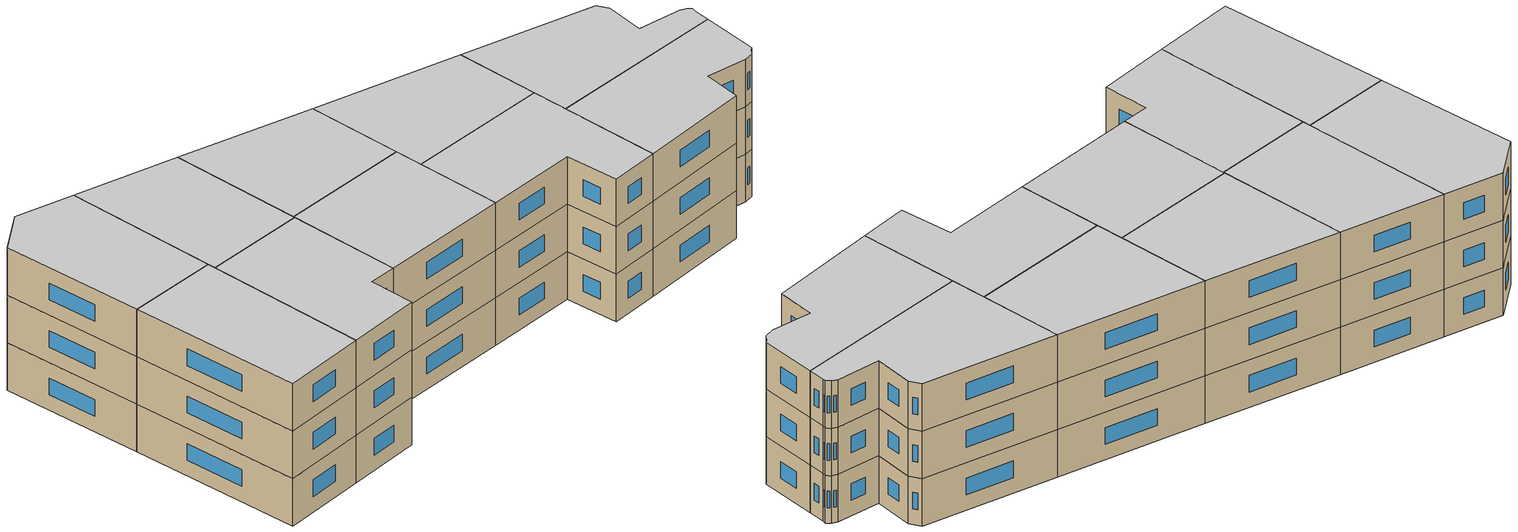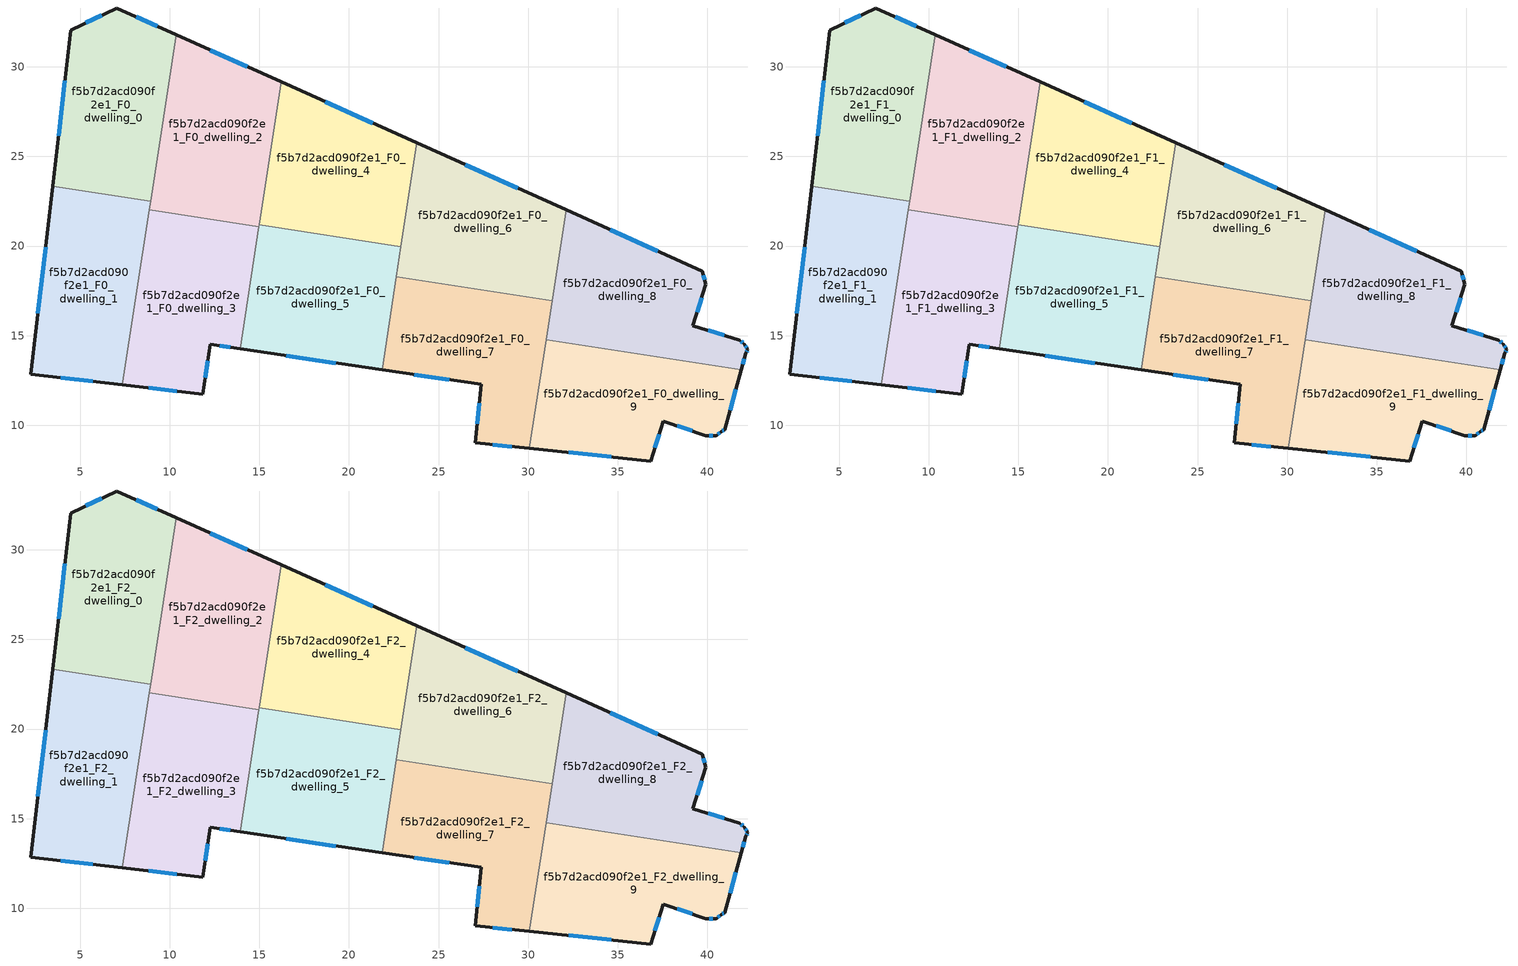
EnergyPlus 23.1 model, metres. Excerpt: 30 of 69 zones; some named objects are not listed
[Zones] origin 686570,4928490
f5b7d2acd090f2e1_F0_dwelling_0
 floor ground (EU_floor_Construction): 10.37,31.79 8.94,22.49 3.47,23.34 4.48,32.04 7.06,33.28 z0
 wall outside (EU_wall_Construction): 10.37,31.79 7.06,33.28 4.48,32.04 3.47,23.34 z0:3
 wall to f5b7d2acd090f2e1_F0_dwelling_1 (EU_wall_Construction): 3.47,23.34 8.94,22.49 z0:3
 wall to f5b7d2acd090f2e1_F0_dwelling_2 (EU_wall_Construction): 8.94,22.49 10.37,31.79 z0:3
 window (EU_Window_Construction): 4.15,29.21 3.8,26.17 / 6.22,32.88 5.32,32.44 / 9.3,32.27 8.14,32.79 z0.98:2.02
f5b7d2acd090f2e1_F0_dwelling_1
 floor ground (EU_floor_Construction): 8.94,22.49 7.36,12.26 2.26,12.85 3.47,23.34 z0
 wall outside (EU_wall_Construction): 3.47,23.34 2.26,12.85 7.36,12.26 z0:3
 wall to f5b7d2acd090f2e1_F0_dwelling_3 (EU_wall_Construction): 7.36,12.26 8.87,22.03 z0:3
 wall to f5b7d2acd090f2e1_F0_dwelling_2 (EU_wall_Construction): 8.87,22.03 8.94,22.49 z0:3
 window (EU_Window_Construction): 3.08,19.93 2.66,16.26 / 3.92,12.66 5.71,12.45 z0.98:2.02
f5b7d2acd090f2e1_F0_dwelling_2
 floor ground (EU_floor_Construction): 16.23,29.16 14.98,21.09 8.87,22.03 10.37,31.79 z0
 wall outside (EU_wall_Construction): 16.23,29.16 10.37,31.79 z0:3
 wall to f5b7d2acd090f2e1_F0_dwelling_4 (EU_wall_Construction): 15,21.18 16.23,29.16 z0:3
 wall to f5b7d2acd090f2e1_F0_dwelling_3 (EU_wall_Construction): 8.87,22.03 14.98,21.09 z0:3
 wall to f5b7d2acd090f2e1_F0_dwelling_5 (EU_wall_Construction): 14.98,21.09 15,21.18 z0:3
 window (EU_Window_Construction): 14.32,30.01 12.28,30.93 z0.98:2.02
f5b7d2acd090f2e1_F0_dwelling_3
 floor ground (EU_floor_Construction): 14.98,21.09 13.93,14.26 12.26,14.51 11.85,11.74 7.36,12.26 8.87,22.03 z0
 wall outside (EU_wall_Construction): 7.36,12.26 11.85,11.74 12.26,14.51 13.93,14.26 z0:3
 wall to f5b7d2acd090f2e1_F0_dwelling_5 (EU_wall_Construction): 13.93,14.26 14.98,21.09 z0:3
 window (EU_Window_Construction): 12.8,14.43 13.39,14.34 / 11.98,12.64 12.13,13.61 / 8.82,12.09 10.39,11.91 z0.98:2.02
f5b7d2acd090f2e1_F0_dwelling_4
 floor ground (EU_floor_Construction): 23.8,25.75 22.91,19.96 15,21.18 16.23,29.16 z0
 wall outside (EU_wall_Construction): 23.8,25.75 16.23,29.16 z0:3
 wall to f5b7d2acd090f2e1_F0_dwelling_5 (EU_wall_Construction): 15,21.18 22.91,19.96 z0:3
 wall to f5b7d2acd090f2e1_F0_dwelling_6 (EU_wall_Construction): 22.91,19.96 23.8,25.75 z0:3
 window (EU_Window_Construction): 21.33,26.86 18.69,28.05 z0.98:2.02
f5b7d2acd090f2e1_F0_dwelling_5
 floor ground (EU_floor_Construction): 22.91,19.96 21.85,13.1 13.93,14.26 15,21.18 z0
 wall outside (EU_wall_Construction): 13.93,14.26 21.85,13.1 z0:3
 wall to f5b7d2acd090f2e1_F0_dwelling_7 (EU_wall_Construction): 21.85,13.1 22.65,18.28 z0:3
 wall to f5b7d2acd090f2e1_F0_dwelling_6 (EU_wall_Construction): 22.65,18.28 22.9,19.96 z0:3
 window (EU_Window_Construction): 16.51,13.88 19.27,13.48 z0.98:2.02
f5b7d2acd090f2e1_F0_dwelling_6
 floor ground (EU_floor_Construction): 32.11,22.01 31.33,16.94 22.65,18.28 23.8,25.75 z0
 wall outside (EU_wall_Construction): 32.11,22.01 23.8,25.75 z0:3
 wall to f5b7d2acd090f2e1_F0_dwelling_7 (EU_wall_Construction): 22.65,18.28 31.33,16.94 z0:3
 wall to f5b7d2acd090f2e1_F0_dwelling_8 (EU_wall_Construction): 31.33,16.94 32.11,22.01 z0:3
 window (EU_Window_Construction): 29.41,23.23 26.5,24.54 z0.98:2.02
f5b7d2acd090f2e1_F0_dwelling_7
 floor ground (EU_floor_Construction): 31.33,16.94 30.06,8.72 27.06,9.03 27.39,12.28 21.85,13.1 22.65,18.28 z0
 wall outside (EU_wall_Construction): 21.85,13.1 27.39,12.28 27.06,9.03 30.06,8.72 z0:3
 wall to f5b7d2acd090f2e1_F0_dwelling_9 (EU_wall_Construction): 30.06,8.72 31,14.77 z0:3
 wall to f5b7d2acd090f2e1_F0_dwelling_8 (EU_wall_Construction): 31,14.77 31.33,16.94 z0:3
 window (EU_Window_Construction): 28.04,8.93 29.09,8.82 / 27.28,11.22 27.17,10.09 / 23.65,12.83 25.59,12.54 z0.98:2.02
f5b7d2acd090f2e1_F0_dwelling_8
 floor ground (EU_floor_Construction): 39.7,18.6 39.91,17.87 39.19,15.56 41.79,14.75 42.06,14.53 42.24,14.24 42.15,14.03 41.89,13.09 31,14.77 32.11,22.01 z0
 wall outside (EU_wall_Construction): 41.89,13.09 42.15,14.03 42.24,14.24 42.06,14.53 41.79,14.75 39.19,15.56 39.91,17.87 39.7,18.6 32.11,22.01 z0:3
 wall to f5b7d2acd090f2e1_F0_dwelling_9 (EU_wall_Construction): 31,14.77 41.89,13.09 z0:3
 window (EU_Window_Construction): 37.23,19.71 34.58,20.9 / 39.84,18.11 39.77,18.36 / 39.42,16.31 39.68,17.12 / 40.94,15.01 40.04,15.3 / 41.97,14.6 41.88,14.68 / 42.18,14.33 42.12,14.43 / 42.18,14.1 42.21,14.17 / 41.98,13.4 42.07,13.72 z0.98:2.02
f5b7d2acd090f2e1_F0_dwelling_9
 floor ground (EU_floor_Construction): 41.89,13.09 40.97,9.76 40.77,9.65 40.48,9.43 39.91,9.43 37.54,10.24 36.85,8.01 30.06,8.72 31,14.77 z0
 wall outside (EU_wall_Construction): 30.06,8.72 36.85,8.01 37.54,10.24 39.91,9.43 40.48,9.43 40.77,9.65 40.97,9.76 41.89,13.09 z0:3
 window (EU_Window_Construction): 40.57,9.5 40.68,9.58 / 40.1,9.43 40.29,9.43 / 38.31,9.98 39.14,9.69 / 37.07,8.73 37.32,9.51 / 32.27,8.49 34.64,8.24 / 41.27,10.84 41.59,12.01 / 40.84,9.68 40.9,9.72 z0.98:2.02
f5b7d2acd090f2e1_F1_dwelling_0
 floor to f5b7d2acd090f2e1_F0_dwelling_0 (EU_floor_Construction): 10.37,31.79 8.94,22.49 3.47,23.34 4.48,32.04 7.06,33.28 z3
 wall outside (EU_wall_Construction): 10.37,31.79 7.06,33.28 4.48,32.04 3.47,23.34 z3:6
 wall to f5b7d2acd090f2e1_F1_dwelling_1 (EU_wall_Construction): 3.47,23.34 8.94,22.49 z3:6
 wall to f5b7d2acd090f2e1_F1_dwelling_2 (EU_wall_Construction): 8.94,22.49 10.37,31.79 z3:6
 window (EU_Window_Construction): 4.15,29.21 3.8,26.17 / 6.22,32.88 5.32,32.44 / 9.3,32.27 8.14,32.79 z3.98:5.02
f5b7d2acd090f2e1_F1_dwelling_1
 floor to f5b7d2acd090f2e1_F0_dwelling_1 (EU_floor_Construction): 8.94,22.49 7.36,12.26 2.26,12.85 3.47,23.34 z3
 wall outside (EU_wall_Construction): 3.47,23.34 2.26,12.85 7.36,12.26 z3:6
 wall to f5b7d2acd090f2e1_F1_dwelling_3 (EU_wall_Construction): 7.36,12.26 8.87,22.03 z3:6
 wall to f5b7d2acd090f2e1_F1_dwelling_2 (EU_wall_Construction): 8.87,22.03 8.94,22.49 z3:6
 window (EU_Window_Construction): 3.08,19.93 2.66,16.26 / 3.92,12.66 5.71,12.45 z3.98:5.02
f5b7d2acd090f2e1_F1_dwelling_2
 floor to f5b7d2acd090f2e1_F0_dwelling_2 (EU_floor_Construction): 16.23,29.16 14.98,21.09 8.87,22.03 10.37,31.79 z3
 wall outside (EU_wall_Construction): 16.23,29.16 10.37,31.79 z3:6
 wall to f5b7d2acd090f2e1_F1_dwelling_4 (EU_wall_Construction): 15,21.18 16.23,29.16 z3:6
 wall to f5b7d2acd090f2e1_F1_dwelling_3 (EU_wall_Construction): 8.87,22.03 14.98,21.09 z3:6
 wall to f5b7d2acd090f2e1_F1_dwelling_5 (EU_wall_Construction): 14.98,21.09 15,21.18 z3:6
 window (EU_Window_Construction): 14.32,30.01 12.28,30.93 z3.98:5.02
f5b7d2acd090f2e1_F1_dwelling_3
 floor to f5b7d2acd090f2e1_F0_dwelling_3 (EU_floor_Construction): 14.98,21.09 13.93,14.26 12.26,14.51 11.85,11.74 7.36,12.26 8.87,22.03 z3
 wall outside (EU_wall_Construction): 7.36,12.26 11.85,11.74 12.26,14.51 13.93,14.26 z3:6
 wall to f5b7d2acd090f2e1_F1_dwelling_5 (EU_wall_Construction): 13.93,14.26 14.98,21.09 z3:6
 window (EU_Window_Construction): 12.8,14.43 13.39,14.34 / 11.98,12.64 12.13,13.61 / 8.82,12.09 10.39,11.91 z3.98:5.02
f5b7d2acd090f2e1_F1_dwelling_4
 floor to f5b7d2acd090f2e1_F0_dwelling_4 (EU_floor_Construction): 23.8,25.75 22.91,19.96 15,21.18 16.23,29.16 z3
 wall outside (EU_wall_Construction): 23.8,25.75 16.23,29.16 z3:6
 wall to f5b7d2acd090f2e1_F1_dwelling_5 (EU_wall_Construction): 15,21.18 22.91,19.96 z3:6
 wall to f5b7d2acd090f2e1_F1_dwelling_6 (EU_wall_Construction): 22.91,19.96 23.8,25.75 z3:6
 window (EU_Window_Construction): 21.33,26.86 18.69,28.05 z3.98:5.02
f5b7d2acd090f2e1_F1_dwelling_5
 floor to f5b7d2acd090f2e1_F0_dwelling_5 (EU_floor_Construction): 22.91,19.96 21.85,13.1 13.93,14.26 15,21.18 z3
 wall outside (EU_wall_Construction): 13.93,14.26 21.85,13.1 z3:6
 wall to f5b7d2acd090f2e1_F1_dwelling_7 (EU_wall_Construction): 21.85,13.1 22.65,18.28 z3:6
 wall to f5b7d2acd090f2e1_F1_dwelling_6 (EU_wall_Construction): 22.65,18.28 22.9,19.96 z3:6
 window (EU_Window_Construction): 16.51,13.88 19.27,13.48 z3.98:5.02
f5b7d2acd090f2e1_F1_dwelling_6
 floor to f5b7d2acd090f2e1_F0_dwelling_6 (EU_floor_Construction): 32.11,22.01 31.33,16.94 22.65,18.28 23.8,25.75 z3
 wall outside (EU_wall_Construction): 32.11,22.01 23.8,25.75 z3:6
 wall to f5b7d2acd090f2e1_F1_dwelling_7 (EU_wall_Construction): 22.65,18.28 31.33,16.94 z3:6
 wall to f5b7d2acd090f2e1_F1_dwelling_8 (EU_wall_Construction): 31.33,16.94 32.11,22.01 z3:6
 window (EU_Window_Construction): 29.41,23.23 26.5,24.54 z3.98:5.02
f5b7d2acd090f2e1_F1_dwelling_7
 floor to f5b7d2acd090f2e1_F0_dwelling_7 (EU_floor_Construction): 31.33,16.94 30.06,8.72 27.06,9.03 27.39,12.28 21.85,13.1 22.65,18.28 z3
 wall outside (EU_wall_Construction): 21.85,13.1 27.39,12.28 27.06,9.03 30.06,8.72 z3:6
 wall to f5b7d2acd090f2e1_F1_dwelling_9 (EU_wall_Construction): 30.06,8.72 31,14.77 z3:6
 wall to f5b7d2acd090f2e1_F1_dwelling_8 (EU_wall_Construction): 31,14.77 31.33,16.94 z3:6
 window (EU_Window_Construction): 28.04,8.93 29.09,8.82 / 27.28,11.22 27.17,10.09 / 23.65,12.83 25.59,12.54 z3.98:5.02
f5b7d2acd090f2e1_F1_dwelling_8
 floor to f5b7d2acd090f2e1_F0_dwelling_8 (EU_floor_Construction): 39.7,18.6 39.91,17.87 39.19,15.56 41.79,14.75 42.06,14.53 42.24,14.24 42.15,14.03 41.89,13.09 31,14.77 32.11,22.01 z3
 wall outside (EU_wall_Construction): 41.89,13.09 42.15,14.03 42.24,14.24 42.06,14.53 41.79,14.75 39.19,15.56 39.91,17.87 39.7,18.6 32.11,22.01 z3:6
 wall to f5b7d2acd090f2e1_F1_dwelling_9 (EU_wall_Construction): 31,14.77 41.89,13.09 z3:6
 window (EU_Window_Construction): 37.23,19.71 34.58,20.9 / 39.84,18.11 39.77,18.36 / 39.42,16.31 39.68,17.12 / 40.94,15.01 40.04,15.3 / 41.97,14.6 41.88,14.68 / 42.18,14.33 42.12,14.43 / 42.18,14.1 42.21,14.17 / 41.98,13.4 42.07,13.72 z3.98:5.02
f5b7d2acd090f2e1_F1_dwelling_9
 floor to f5b7d2acd090f2e1_F0_dwelling_9 (EU_floor_Construction): 41.89,13.09 40.97,9.76 40.77,9.65 40.48,9.43 39.91,9.43 37.54,10.24 36.85,8.01 30.06,8.72 31,14.77 z3
 wall outside (EU_wall_Construction): 30.06,8.72 36.85,8.01 37.54,10.24 39.91,9.43 40.48,9.43 40.77,9.65 40.97,9.76 41.89,13.09 z3:6
 window (EU_Window_Construction): 40.57,9.5 40.68,9.58 / 40.1,9.43 40.29,9.43 / 38.31,9.98 39.14,9.69 / 37.07,8.73 37.32,9.51 / 32.27,8.49 34.64,8.24 / 41.27,10.84 41.59,12.01 / 40.84,9.68 40.9,9.72 z3.98:5.02
f5b7d2acd090f2e1_F2_dwelling_0
 floor to f5b7d2acd090f2e1_F1_dwelling_0 (EU_floor_Construction): 10.37,31.79 8.94,22.49 3.47,23.34 4.48,32.04 7.06,33.28 z6
 wall outside (EU_wall_Construction): 10.37,31.79 7.06,33.28 4.48,32.04 3.47,23.34 z6:9
 wall to f5b7d2acd090f2e1_F2_dwelling_1 (EU_wall_Construction): 3.47,23.34 8.94,22.49 z6:9
 wall to f5b7d2acd090f2e1_F2_dwelling_2 (EU_wall_Construction): 8.94,22.49 10.37,31.79 z6:9
 window (EU_Window_Construction): 4.15,29.21 3.8,26.17 / 6.22,32.88 5.32,32.44 / 9.3,32.27 8.14,32.79 z6.98:8.02
 ceiling to f5b7d2acd090f2e1_F3_dwelling_0 (EU_floor_Construction): 8.94,22.49 10.37,31.79 7.06,33.28 4.48,32.04 3.47,23.34 z9
f5b7d2acd090f2e1_F2_dwelling_1
 floor to f5b7d2acd090f2e1_F1_dwelling_1 (EU_floor_Construction): 8.94,22.49 7.36,12.26 2.26,12.85 3.47,23.34 z6
 wall outside (EU_wall_Construction): 3.47,23.34 2.26,12.85 7.36,12.26 z6:9
 wall to f5b7d2acd090f2e1_F2_dwelling_3 (EU_wall_Construction): 7.36,12.26 8.87,22.03 z6:9
 wall to f5b7d2acd090f2e1_F2_dwelling_2 (EU_wall_Construction): 8.87,22.03 8.94,22.49 z6:9
 window (EU_Window_Construction): 3.08,19.93 2.66,16.26 / 3.92,12.66 5.71,12.45 z6.98:8.02
 ceiling to f5b7d2acd090f2e1_F3_dwelling_1 (EU_floor_Construction): 7.36,12.26 8.94,22.49 3.47,23.34 2.26,12.85 z9
f5b7d2acd090f2e1_F2_dwelling_2
 floor to f5b7d2acd090f2e1_F1_dwelling_2 (EU_floor_Construction): 16.23,29.16 14.98,21.09 8.87,22.03 10.37,31.79 z6
 wall outside (EU_wall_Construction): 16.23,29.16 10.37,31.79 z6:9
 wall to f5b7d2acd090f2e1_F2_dwelling_4 (EU_wall_Construction): 15,21.18 16.23,29.16 z6:9
 wall to f5b7d2acd090f2e1_F2_dwelling_3 (EU_wall_Construction): 8.87,22.03 14.98,21.09 z6:9
 wall to f5b7d2acd090f2e1_F2_dwelling_5 (EU_wall_Construction): 14.98,21.09 15,21.18 z6:9
 window (EU_Window_Construction): 14.32,30.01 12.28,30.93 z6.98:8.02
 ceiling to f5b7d2acd090f2e1_F3_dwelling_2 (EU_floor_Construction): 14.98,21.09 16.23,29.16 10.37,31.79 8.87,22.03 z9
f5b7d2acd090f2e1_F2_dwelling_3
 floor to f5b7d2acd090f2e1_F1_dwelling_3 (EU_floor_Construction): 14.98,21.09 13.93,14.26 12.26,14.51 11.85,11.74 7.36,12.26 8.87,22.03 z6
 wall outside (EU_wall_Construction): 7.36,12.26 11.85,11.74 12.26,14.51 13.93,14.26 z6:9
 wall to f5b7d2acd090f2e1_F2_dwelling_5 (EU_wall_Construction): 13.93,14.26 14.98,21.09 z6:9
 window (EU_Window_Construction): 12.8,14.43 13.39,14.34 / 11.98,12.64 12.13,13.61 / 8.82,12.09 10.39,11.91 z6.98:8.02
 ceiling to f5b7d2acd090f2e1_F3_dwelling_3 (EU_floor_Construction): 13.93,14.26 14.98,21.09 8.87,22.03 7.36,12.26 11.85,11.74 12.26,14.51 z9
f5b7d2acd090f2e1_F2_dwelling_4
 floor to f5b7d2acd090f2e1_F1_dwelling_4 (EU_floor_Construction): 23.8,25.75 22.91,19.96 15,21.18 16.23,29.16 z6
 wall outside (EU_wall_Construction): 23.8,25.75 16.23,29.16 z6:9
 wall to f5b7d2acd090f2e1_F2_dwelling_5 (EU_wall_Construction): 15,21.18 22.91,19.96 z6:9
 wall to f5b7d2acd090f2e1_F2_dwelling_6 (EU_wall_Construction): 22.91,19.96 23.8,25.75 z6:9
 window (EU_Window_Construction): 21.33,26.86 18.69,28.05 z6.98:8.02
 ceiling to f5b7d2acd090f2e1_F3_dwelling_4 (EU_floor_Construction): 22.91,19.96 23.8,25.75 16.23,29.16 15,21.18 z9
f5b7d2acd090f2e1_F2_dwelling_5
 floor to f5b7d2acd090f2e1_F1_dwelling_5 (EU_floor_Construction): 22.91,19.96 21.85,13.1 13.93,14.26 15,21.18 z6
 wall outside (EU_wall_Construction): 13.93,14.26 21.85,13.1 z6:9
 wall to f5b7d2acd090f2e1_F2_dwelling_7 (EU_wall_Construction): 21.85,13.1 22.65,18.28 z6:9
 wall to f5b7d2acd090f2e1_F2_dwelling_6 (EU_wall_Construction): 22.65,18.28 22.9,19.96 z6:9
 window (EU_Window_Construction): 16.51,13.88 19.27,13.48 z6.98:8.02
 ceiling to f5b7d2acd090f2e1_F3_dwelling_5 (EU_floor_Construction): 21.85,13.1 22.91,19.96 15,21.18 13.93,14.26 z9
f5b7d2acd090f2e1_F2_dwelling_6
 floor to f5b7d2acd090f2e1_F1_dwelling_6 (EU_floor_Construction): 32.11,22.01 31.33,16.94 22.65,18.28 23.8,25.75 z6
 wall outside (EU_wall_Construction): 32.11,22.01 23.8,25.75 z6:9
 wall to f5b7d2acd090f2e1_F2_dwelling_7 (EU_wall_Construction): 22.65,18.28 31.33,16.94 z6:9
 wall to f5b7d2acd090f2e1_F2_dwelling_8 (EU_wall_Construction): 31.33,16.94 32.11,22.01 z6:9
 window (EU_Window_Construction): 29.41,23.23 26.5,24.54 z6.98:8.02
 ceiling to f5b7d2acd090f2e1_F3_dwelling_6 (EU_floor_Construction): 31.33,16.94 32.11,22.01 23.8,25.75 22.65,18.28 z9
f5b7d2acd090f2e1_F2_dwelling_7
 floor to f5b7d2acd090f2e1_F1_dwelling_7 (EU_floor_Construction): 31.33,16.94 30.06,8.72 27.06,9.03 27.39,12.28 21.85,13.1 22.65,18.28 z6
 wall outside (EU_wall_Construction): 21.85,13.1 27.39,12.28 27.06,9.03 30.06,8.72 z6:9
 wall to f5b7d2acd090f2e1_F2_dwelling_9 (EU_wall_Construction): 30.06,8.72 31,14.77 z6:9
 wall to f5b7d2acd090f2e1_F2_dwelling_8 (EU_wall_Construction): 31,14.77 31.33,16.94 z6:9
 window (EU_Window_Construction): 28.04,8.93 29.09,8.82 / 27.28,11.22 27.17,10.09 / 23.65,12.83 25.59,12.54 z6.98:8.02
 ceiling to f5b7d2acd090f2e1_F3_dwelling_7 (EU_floor_Construction): 30.06,8.72 31.33,16.94 22.65,18.28 21.85,13.1 27.39,12.28 27.06,9.03 z9
f5b7d2acd090f2e1_F2_dwelling_8
 floor to f5b7d2acd090f2e1_F1_dwelling_8 (EU_floor_Construction): 39.7,18.6 39.91,17.87 39.19,15.56 41.79,14.75 42.06,14.53 42.24,14.24 42.15,14.03 41.89,13.09 31,14.77 32.11,22.01 z6
 wall outside (EU_wall_Construction): 41.89,13.09 42.15,14.03 42.24,14.24 42.06,14.53 41.79,14.75 39.19,15.56 39.91,17.87 39.7,18.6 32.11,22.01 z6:9
 wall to f5b7d2acd090f2e1_F2_dwelling_9 (EU_wall_Construction): 31,14.77 41.89,13.09 z6:9
 window (EU_Window_Construction): 37.23,19.71 34.58,20.9 / 39.84,18.11 39.77,18.36 / 39.42,16.31 39.68,17.12 / 40.94,15.01 40.04,15.3 / 41.97,14.6 41.88,14.68 / 42.18,14.33 42.12,14.43 / 42.18,14.1 42.21,14.17 / 41.98,13.4 42.07,13.72 z6.98:8.02
 ceiling to f5b7d2acd090f2e1_F3_dwelling_8 (EU_floor_Construction): 41.89,13.09 42.15,14.03 42.24,14.24 42.06,14.53 41.79,14.75 39.19,15.56 39.91,17.87 39.7,18.6 32.11,22.01 31,14.77 z9
f5b7d2acd090f2e1_F2_dwelling_9
 floor to f5b7d2acd090f2e1_F1_dwelling_9 (EU_floor_Construction): 41.89,13.09 40.97,9.76 40.77,9.65 40.48,9.43 39.91,9.43 37.54,10.24 36.85,8.01 30.06,8.72 31,14.77 z6
 wall outside (EU_wall_Construction): 30.06,8.72 36.85,8.01 37.54,10.24 39.91,9.43 40.48,9.43 40.77,9.65 40.97,9.76 41.89,13.09 z6:9
 window (EU_Window_Construction): 40.57,9.5 40.68,9.58 / 40.1,9.43 40.29,9.43 / 38.31,9.98 39.14,9.69 / 37.07,8.73 37.32,9.51 / 32.27,8.49 34.64,8.24 / 41.27,10.84 41.59,12.01 / 40.84,9.68 40.9,9.72 z6.98:8.02
 ceiling to f5b7d2acd090f2e1_F3_dwelling_9 (EU_floor_Construction): 40.97,9.76 41.89,13.09 31,14.77 30.06,8.72 36.85,8.01 37.54,10.24 39.91,9.43 40.48,9.43 40.77,9.65 z9
[Building]
EU S2 Campaign: North Axis=0; Terrain=City; Solar Distribution=FullExterior
[Site:Location]
Bologna: Latitude=44.5; Longitude=11.25; Time Zone=1; Elevation=37
[SizingPeriod:WeatherFileDays]
AnnualSizingPeriod: Begin Month=1; Begin Day of Month=1; End Month=12; End Day of Month=31; Day of Week for Start Day=Monday; Use Weather File Daylight Saving Period=No; Use Weather File Rain and Snow Indicators=No
[MATERIAL]
EU_InternalMass_Material: Roughness=MediumRough; Thickness=0.1; Conductivity=1; Density=1800; Specific Heat=900; Thermal Absorptance=0.9; Solar Absorptance=0.7; Visible Absorptance=0.7
[MATERIAL:NOMASS] Roughness=MediumRough; Thermal Absorptance=0.9; Solar Absorptance=0.7; Visible Absorptance=0.7
Name | Thermal Resistance
EU_wall_NoMass | 0.905828
EU_floor_NoMass | 0.67114
[WINDOWMATERIAL:SIMPLEGLAZINGSYSTEM]
EU_Window_SimpleGlazing: UFactor=4.52486; Solar Heat Gain Coefficient=0.85; Visible Transmittance=0.85
[CONSTRUCTION]
EU_wall_Construction: EU_wall_NoMass
EU_floor_Construction: EU_floor_NoMass
EU_Window_Construction: EU_Window_SimpleGlazing
EU_InternalMass_Construction: EU_InternalMass_Material
[ZONE] Type=1; Multiplier=1; Ceiling Height=autocalculate; Floor Area=autocalculate; Part of Total Floor Area=Yes
Name | Volume
f5b7d2acd090f2e1_F0_dwelling_0; f5b7d2acd090f2e1_F1_dwelling_0; f5b7d2acd090f2e1_F2_dwelling_0 | 167.283
f5b7d2acd090f2e1_F0_dwelling_1; f5b7d2acd090f2e1_F1_dwelling_1; f5b7d2acd090f2e1_F2_dwelling_1 | 167.296
f5b7d2acd090f2e1_F0_dwelling_2; f5b7d2acd090f2e1_F1_dwelling_2; f5b7d2acd090f2e1_F2_dwelling_2 | 167.302
f5b7d2acd090f2e1_F0_dwelling_3; f5b7d2acd090f2e1_F1_dwelling_3; f5b7d2acd090f2e1_F2_dwelling_3; f5b7d2acd090f2e1_F0_dwelling_6; f5b7d2acd090f2e1_F1_dwelling_6; f5b7d2acd090f2e1_F2_dwelling_6 | 167.301
f5b7d2acd090f2e1_F0_dwelling_4; f5b7d2acd090f2e1_F1_dwelling_4; f5b7d2acd090f2e1_F2_dwelling_4 | 167.298
f5b7d2acd090f2e1_F0_dwelling_5; f5b7d2acd090f2e1_F1_dwelling_5; f5b7d2acd090f2e1_F2_dwelling_5 | 167.279
f5b7d2acd090f2e1_F0_dwelling_7; f5b7d2acd090f2e1_F1_dwelling_7; f5b7d2acd090f2e1_F2_dwelling_7 | 167.292
f5b7d2acd090f2e1_F0_dwelling_8; f5b7d2acd090f2e1_F1_dwelling_8; f5b7d2acd090f2e1_F2_dwelling_8; f5b7d2acd090f2e1_F0_dwelling_9; f5b7d2acd090f2e1_F1_dwelling_9; f5b7d2acd090f2e1_F2_dwelling_9 | 167.299
[INTERNALMASS] Construction=EU_InternalMass_Construction
Name | Zone or ZoneList | Surface Area
f5b7d2acd090f2e1_F0_dwelling_0_EU_InternalMass | f5b7d2acd090f2e1_F0_dwelling_0 | 55.7605
f5b7d2acd090f2e1_F0_dwelling_1_EU_InternalMass | f5b7d2acd090f2e1_F0_dwelling_1 | 55.7647
f5b7d2acd090f2e1_F0_dwelling_2_EU_InternalMass | f5b7d2acd090f2e1_F0_dwelling_2 | 55.7664
f5b7d2acd090f2e1_F0_dwelling_3_EU_InternalMass | f5b7d2acd090f2e1_F0_dwelling_3 | 55.7664
f5b7d2acd090f2e1_F0_dwelling_4_EU_InternalMass | f5b7d2acd090f2e1_F0_dwelling_4 | 55.7641
f5b7d2acd090f2e1_F0_dwelling_5_EU_InternalMass | f5b7d2acd090f2e1_F0_dwelling_5 | 55.7601
f5b7d2acd090f2e1_F0_dwelling_6_EU_InternalMass | f5b7d2acd090f2e1_F0_dwelling_6 | 55.7664
f5b7d2acd090f2e1_F0_dwelling_7_EU_InternalMass | f5b7d2acd090f2e1_F0_dwelling_7 | 55.7642
f5b7d2acd090f2e1_F0_dwelling_8_EU_InternalMass | f5b7d2acd090f2e1_F0_dwelling_8 | 55.7654
f5b7d2acd090f2e1_F0_dwelling_9_EU_InternalMass | f5b7d2acd090f2e1_F0_dwelling_9 | 55.7651
f5b7d2acd090f2e1_F1_dwelling_0_EU_InternalMass | f5b7d2acd090f2e1_F1_dwelling_0 | 55.7605
f5b7d2acd090f2e1_F1_dwelling_1_EU_InternalMass | f5b7d2acd090f2e1_F1_dwelling_1 | 55.7647
f5b7d2acd090f2e1_F1_dwelling_2_EU_InternalMass | f5b7d2acd090f2e1_F1_dwelling_2 | 55.7664
f5b7d2acd090f2e1_F1_dwelling_3_EU_InternalMass | f5b7d2acd090f2e1_F1_dwelling_3 | 55.7664
f5b7d2acd090f2e1_F1_dwelling_4_EU_InternalMass | f5b7d2acd090f2e1_F1_dwelling_4 | 55.7641
f5b7d2acd090f2e1_F1_dwelling_5_EU_InternalMass | f5b7d2acd090f2e1_F1_dwelling_5 | 55.7601
f5b7d2acd090f2e1_F1_dwelling_6_EU_InternalMass | f5b7d2acd090f2e1_F1_dwelling_6 | 55.7664
f5b7d2acd090f2e1_F1_dwelling_7_EU_InternalMass | f5b7d2acd090f2e1_F1_dwelling_7 | 55.7642
f5b7d2acd090f2e1_F1_dwelling_8_EU_InternalMass | f5b7d2acd090f2e1_F1_dwelling_8 | 55.7654
f5b7d2acd090f2e1_F1_dwelling_9_EU_InternalMass | f5b7d2acd090f2e1_F1_dwelling_9 | 55.7651
f5b7d2acd090f2e1_F2_dwelling_0_EU_InternalMass | f5b7d2acd090f2e1_F2_dwelling_0 | 55.7605
f5b7d2acd090f2e1_F2_dwelling_1_EU_InternalMass | f5b7d2acd090f2e1_F2_dwelling_1 | 55.7647
f5b7d2acd090f2e1_F2_dwelling_2_EU_InternalMass | f5b7d2acd090f2e1_F2_dwelling_2 | 55.7664
f5b7d2acd090f2e1_F2_dwelling_3_EU_InternalMass | f5b7d2acd090f2e1_F2_dwelling_3 | 55.7664
f5b7d2acd090f2e1_F2_dwelling_4_EU_InternalMass | f5b7d2acd090f2e1_F2_dwelling_4 | 55.7641
f5b7d2acd090f2e1_F2_dwelling_5_EU_InternalMass | f5b7d2acd090f2e1_F2_dwelling_5 | 55.7601
f5b7d2acd090f2e1_F2_dwelling_6_EU_InternalMass | f5b7d2acd090f2e1_F2_dwelling_6 | 55.7664
f5b7d2acd090f2e1_F2_dwelling_7_EU_InternalMass | f5b7d2acd090f2e1_F2_dwelling_7 | 55.7642
f5b7d2acd090f2e1_F2_dwelling_8_EU_InternalMass | f5b7d2acd090f2e1_F2_dwelling_8 | 55.7654
f5b7d2acd090f2e1_F2_dwelling_9_EU_InternalMass | f5b7d2acd090f2e1_F2_dwelling_9 | 55.7651
[OTHEREQUIPMENT] Fuel Type=Electricity; Design Level Calculation Method=Watts/Area; Power per Zone Floor Area=1; Fraction Latent=0; Fraction Radiant=0; Fraction Lost=0; Carbon Dioxide Generation Rate=0; EndUse Subcategory=EU_Step8_InternalGains
Name | Zone or ZoneList or Space or SpaceList | Schedule
EU_Step8_InternalGain_f5b7d2acd090f2e1_F0_dwelling_0_f000 | f5b7d2acd090f2e1_F0_dwelling_0 | EU_Step8_GainSchedule_f5b7d2acd090f2e1_F0_dwelling_0_f000
EU_Step8_InternalGain_f5b7d2acd090f2e1_F0_dwelling_1_f000 | f5b7d2acd090f2e1_F0_dwelling_1 | EU_Step8_GainSchedule_f5b7d2acd090f2e1_F0_dwelling_1_f000
EU_Step8_InternalGain_f5b7d2acd090f2e1_F0_dwelling_2_f000 | f5b7d2acd090f2e1_F0_dwelling_2 | EU_Step8_GainSchedule_f5b7d2acd090f2e1_F0_dwelling_2_f000
EU_Step8_InternalGain_f5b7d2acd090f2e1_F0_dwelling_3_f000 | f5b7d2acd090f2e1_F0_dwelling_3 | EU_Step8_GainSchedule_f5b7d2acd090f2e1_F0_dwelling_3_f000
EU_Step8_InternalGain_f5b7d2acd090f2e1_F0_dwelling_4_f000 | f5b7d2acd090f2e1_F0_dwelling_4 | EU_Step8_GainSchedule_f5b7d2acd090f2e1_F0_dwelling_4_f000
EU_Step8_InternalGain_f5b7d2acd090f2e1_F0_dwelling_5_f000 | f5b7d2acd090f2e1_F0_dwelling_5 | EU_Step8_GainSchedule_f5b7d2acd090f2e1_F0_dwelling_5_f000
EU_Step8_InternalGain_f5b7d2acd090f2e1_F0_dwelling_6_f000 | f5b7d2acd090f2e1_F0_dwelling_6 | EU_Step8_GainSchedule_f5b7d2acd090f2e1_F0_dwelling_6_f000
EU_Step8_InternalGain_f5b7d2acd090f2e1_F0_dwelling_7_f000 | f5b7d2acd090f2e1_F0_dwelling_7 | EU_Step8_GainSchedule_f5b7d2acd090f2e1_F0_dwelling_7_f000
EU_Step8_InternalGain_f5b7d2acd090f2e1_F0_dwelling_8_f000 | f5b7d2acd090f2e1_F0_dwelling_8 | EU_Step8_GainSchedule_f5b7d2acd090f2e1_F0_dwelling_8_f000
EU_Step8_InternalGain_f5b7d2acd090f2e1_F0_dwelling_9_f000 | f5b7d2acd090f2e1_F0_dwelling_9 | EU_Step8_GainSchedule_f5b7d2acd090f2e1_F0_dwelling_9_f000
EU_Step8_InternalGain_f5b7d2acd090f2e1_F1_dwelling_0_f000 | f5b7d2acd090f2e1_F1_dwelling_0 | EU_Step8_GainSchedule_f5b7d2acd090f2e1_F1_dwelling_0_f000
EU_Step8_InternalGain_f5b7d2acd090f2e1_F1_dwelling_1_f000 | f5b7d2acd090f2e1_F1_dwelling_1 | EU_Step8_GainSchedule_f5b7d2acd090f2e1_F1_dwelling_1_f000
EU_Step8_InternalGain_f5b7d2acd090f2e1_F1_dwelling_2_f000 | f5b7d2acd090f2e1_F1_dwelling_2 | EU_Step8_GainSchedule_f5b7d2acd090f2e1_F1_dwelling_2_f000
EU_Step8_InternalGain_f5b7d2acd090f2e1_F1_dwelling_3_f000 | f5b7d2acd090f2e1_F1_dwelling_3 | EU_Step8_GainSchedule_f5b7d2acd090f2e1_F1_dwelling_3_f000
EU_Step8_InternalGain_f5b7d2acd090f2e1_F1_dwelling_4_f000 | f5b7d2acd090f2e1_F1_dwelling_4 | EU_Step8_GainSchedule_f5b7d2acd090f2e1_F1_dwelling_4_f000
EU_Step8_InternalGain_f5b7d2acd090f2e1_F1_dwelling_5_f000 | f5b7d2acd090f2e1_F1_dwelling_5 | EU_Step8_GainSchedule_f5b7d2acd090f2e1_F1_dwelling_5_f000
EU_Step8_InternalGain_f5b7d2acd090f2e1_F1_dwelling_6_f000 | f5b7d2acd090f2e1_F1_dwelling_6 | EU_Step8_GainSchedule_f5b7d2acd090f2e1_F1_dwelling_6_f000
EU_Step8_InternalGain_f5b7d2acd090f2e1_F1_dwelling_7_f000 | f5b7d2acd090f2e1_F1_dwelling_7 | EU_Step8_GainSchedule_f5b7d2acd090f2e1_F1_dwelling_7_f000
EU_Step8_InternalGain_f5b7d2acd090f2e1_F1_dwelling_8_f000 | f5b7d2acd090f2e1_F1_dwelling_8 | EU_Step8_GainSchedule_f5b7d2acd090f2e1_F1_dwelling_8_f000
EU_Step8_InternalGain_f5b7d2acd090f2e1_F1_dwelling_9_f000 | f5b7d2acd090f2e1_F1_dwelling_9 | EU_Step8_GainSchedule_f5b7d2acd090f2e1_F1_dwelling_9_f000
EU_Step8_InternalGain_f5b7d2acd090f2e1_F2_dwelling_0_f000 | f5b7d2acd090f2e1_F2_dwelling_0 | EU_Step8_GainSchedule_f5b7d2acd090f2e1_F2_dwelling_0_f000
EU_Step8_InternalGain_f5b7d2acd090f2e1_F2_dwelling_1_f000 | f5b7d2acd090f2e1_F2_dwelling_1 | EU_Step8_GainSchedule_f5b7d2acd090f2e1_F2_dwelling_1_f000
EU_Step8_InternalGain_f5b7d2acd090f2e1_F2_dwelling_2_f000 | f5b7d2acd090f2e1_F2_dwelling_2 | EU_Step8_GainSchedule_f5b7d2acd090f2e1_F2_dwelling_2_f000
EU_Step8_InternalGain_f5b7d2acd090f2e1_F2_dwelling_3_f000 | f5b7d2acd090f2e1_F2_dwelling_3 | EU_Step8_GainSchedule_f5b7d2acd090f2e1_F2_dwelling_3_f000
EU_Step8_InternalGain_f5b7d2acd090f2e1_F2_dwelling_4_f000 | f5b7d2acd090f2e1_F2_dwelling_4 | EU_Step8_GainSchedule_f5b7d2acd090f2e1_F2_dwelling_4_f000
EU_Step8_InternalGain_f5b7d2acd090f2e1_F2_dwelling_5_f000 | f5b7d2acd090f2e1_F2_dwelling_5 | EU_Step8_GainSchedule_f5b7d2acd090f2e1_F2_dwelling_5_f000
EU_Step8_InternalGain_f5b7d2acd090f2e1_F2_dwelling_6_f000 | f5b7d2acd090f2e1_F2_dwelling_6 | EU_Step8_GainSchedule_f5b7d2acd090f2e1_F2_dwelling_6_f000
EU_Step8_InternalGain_f5b7d2acd090f2e1_F2_dwelling_7_f000 | f5b7d2acd090f2e1_F2_dwelling_7 | EU_Step8_GainSchedule_f5b7d2acd090f2e1_F2_dwelling_7_f000
EU_Step8_InternalGain_f5b7d2acd090f2e1_F2_dwelling_8_f000 | f5b7d2acd090f2e1_F2_dwelling_8 | EU_Step8_GainSchedule_f5b7d2acd090f2e1_F2_dwelling_8_f000
EU_Step8_InternalGain_f5b7d2acd090f2e1_F2_dwelling_9_f000 | f5b7d2acd090f2e1_F2_dwelling_9 | EU_Step8_GainSchedule_f5b7d2acd090f2e1_F2_dwelling_9_f000
[ZONEVENTILATION:DESIGNFLOWRATE] Schedule=EU_AlwaysOn; Design Flow Rate Calculation Method=AirChanges/Hour; Air Changes per Hour=0.73129; Ventilation Type=Natural; Fan Pressure Rise=0; Fan Total Efficiency=1; Constant Term Coefficient=1; Temperature Term Coefficient=0; Velocity Term Coefficient=0; Velocity Squared Term Coefficient=0; Minimum Indoor Temperature=-100; Maximum Indoor Temperature=100; Delta Temperature=-100; Minimum Outdoor Temperature=-100; Maximum Outdoor Temperature=100; Maximum Wind Speed=40
Name | Zone or ZoneList or Space or SpaceList
EU_ConstantAir_f5b7d2acd090f2e1_F0_dwelling_0 | f5b7d2acd090f2e1_F0_dwelling_0
EU_ConstantAir_f5b7d2acd090f2e1_F0_dwelling_1 | f5b7d2acd090f2e1_F0_dwelling_1
EU_ConstantAir_f5b7d2acd090f2e1_F0_dwelling_2 | f5b7d2acd090f2e1_F0_dwelling_2
EU_ConstantAir_f5b7d2acd090f2e1_F0_dwelling_3 | f5b7d2acd090f2e1_F0_dwelling_3
EU_ConstantAir_f5b7d2acd090f2e1_F0_dwelling_4 | f5b7d2acd090f2e1_F0_dwelling_4
EU_ConstantAir_f5b7d2acd090f2e1_F0_dwelling_5 | f5b7d2acd090f2e1_F0_dwelling_5
EU_ConstantAir_f5b7d2acd090f2e1_F0_dwelling_6 | f5b7d2acd090f2e1_F0_dwelling_6
EU_ConstantAir_f5b7d2acd090f2e1_F0_dwelling_7 | f5b7d2acd090f2e1_F0_dwelling_7
EU_ConstantAir_f5b7d2acd090f2e1_F0_dwelling_8 | f5b7d2acd090f2e1_F0_dwelling_8
EU_ConstantAir_f5b7d2acd090f2e1_F0_dwelling_9 | f5b7d2acd090f2e1_F0_dwelling_9
EU_ConstantAir_f5b7d2acd090f2e1_F1_dwelling_0 | f5b7d2acd090f2e1_F1_dwelling_0
EU_ConstantAir_f5b7d2acd090f2e1_F1_dwelling_1 | f5b7d2acd090f2e1_F1_dwelling_1
EU_ConstantAir_f5b7d2acd090f2e1_F1_dwelling_2 | f5b7d2acd090f2e1_F1_dwelling_2
EU_ConstantAir_f5b7d2acd090f2e1_F1_dwelling_3 | f5b7d2acd090f2e1_F1_dwelling_3
EU_ConstantAir_f5b7d2acd090f2e1_F1_dwelling_4 | f5b7d2acd090f2e1_F1_dwelling_4
EU_ConstantAir_f5b7d2acd090f2e1_F1_dwelling_5 | f5b7d2acd090f2e1_F1_dwelling_5
EU_ConstantAir_f5b7d2acd090f2e1_F1_dwelling_6 | f5b7d2acd090f2e1_F1_dwelling_6
EU_ConstantAir_f5b7d2acd090f2e1_F1_dwelling_7 | f5b7d2acd090f2e1_F1_dwelling_7
EU_ConstantAir_f5b7d2acd090f2e1_F1_dwelling_8 | f5b7d2acd090f2e1_F1_dwelling_8
EU_ConstantAir_f5b7d2acd090f2e1_F1_dwelling_9 | f5b7d2acd090f2e1_F1_dwelling_9
EU_ConstantAir_f5b7d2acd090f2e1_F2_dwelling_0 | f5b7d2acd090f2e1_F2_dwelling_0
EU_ConstantAir_f5b7d2acd090f2e1_F2_dwelling_1 | f5b7d2acd090f2e1_F2_dwelling_1
EU_ConstantAir_f5b7d2acd090f2e1_F2_dwelling_2 | f5b7d2acd090f2e1_F2_dwelling_2
EU_ConstantAir_f5b7d2acd090f2e1_F2_dwelling_3 | f5b7d2acd090f2e1_F2_dwelling_3
EU_ConstantAir_f5b7d2acd090f2e1_F2_dwelling_4 | f5b7d2acd090f2e1_F2_dwelling_4
EU_ConstantAir_f5b7d2acd090f2e1_F2_dwelling_5 | f5b7d2acd090f2e1_F2_dwelling_5
EU_ConstantAir_f5b7d2acd090f2e1_F2_dwelling_6 | f5b7d2acd090f2e1_F2_dwelling_6
EU_ConstantAir_f5b7d2acd090f2e1_F2_dwelling_7 | f5b7d2acd090f2e1_F2_dwelling_7
EU_ConstantAir_f5b7d2acd090f2e1_F2_dwelling_8 | f5b7d2acd090f2e1_F2_dwelling_8
EU_ConstantAir_f5b7d2acd090f2e1_F2_dwelling_9 | f5b7d2acd090f2e1_F2_dwelling_9
[HVACTEMPLATE:THERMOSTAT] Constant Heating Setpoint=20; Constant Cooling Setpoint=50
EU_HeatOnly_f5b7d2acd090f2e1_F0_dwelling_0; EU_HeatOnly_f5b7d2acd090f2e1_F0_dwelling_1; EU_HeatOnly_f5b7d2acd090f2e1_F0_dwelling_2; EU_HeatOnly_f5b7d2acd090f2e1_F0_dwelling_3; EU_HeatOnly_f5b7d2acd090f2e1_F0_dwelling_4; EU_HeatOnly_f5b7d2acd090f2e1_F0_dwelling_5; EU_HeatOnly_f5b7d2acd090f2e1_F0_dwelling_6; EU_HeatOnly_f5b7d2acd090f2e1_F0_dwelling_7; EU_HeatOnly_f5b7d2acd090f2e1_F0_dwelling_8
[HVACTEMPLATE:ZONE:IDEALLOADSAIRSYSTEM] System Availability Schedule=EU_AlwaysOn; Maximum Heating Supply Air Temperature=50; Minimum Cooling Supply Air Temperature=13; Maximum Heating Supply Air Humidity Ratio=0.0156; Minimum Cooling Supply Air Humidity Ratio=0.0077; Heating Limit=NoLimit; Cooling Limit=NoLimit; Heating Availability Schedule=EU_AlwaysOn; Cooling Availability Schedule=EU_CoolingOff; Dehumidification Control Type=ConstantSensibleHeatRatio; Cooling Sensible Heat Ratio=0.7; Dehumidification Setpoint=60; Humidification Control Type=None; Humidification Setpoint=30; Outdoor Air Method=None; Outdoor Air Flow Rate per Person=0.00944; Outdoor Air Flow Rate per Zone Floor Area=0; Outdoor Air Flow Rate per Zone=0; Demand Controlled Ventilation Type=None; Outdoor Air Economizer Type=NoEconomizer; Heat Recovery Type=None; Sensible Heat Recovery Effectiveness=0.7; Latent Heat Recovery Effectiveness=0.65
Name | Template Thermostat
f5b7d2acd090f2e1_F0_dwelling_0 | EU_HeatOnly_f5b7d2acd090f2e1_F0_dwelling_0
f5b7d2acd090f2e1_F0_dwelling_1 | EU_HeatOnly_f5b7d2acd090f2e1_F0_dwelling_1
f5b7d2acd090f2e1_F0_dwelling_2 | EU_HeatOnly_f5b7d2acd090f2e1_F0_dwelling_2
f5b7d2acd090f2e1_F0_dwelling_3 | EU_HeatOnly_f5b7d2acd090f2e1_F0_dwelling_3
f5b7d2acd090f2e1_F0_dwelling_4 | EU_HeatOnly_f5b7d2acd090f2e1_F0_dwelling_4
f5b7d2acd090f2e1_F0_dwelling_5 | EU_HeatOnly_f5b7d2acd090f2e1_F0_dwelling_5
f5b7d2acd090f2e1_F0_dwelling_6 | EU_HeatOnly_f5b7d2acd090f2e1_F0_dwelling_6
f5b7d2acd090f2e1_F0_dwelling_7 | EU_HeatOnly_f5b7d2acd090f2e1_F0_dwelling_7
f5b7d2acd090f2e1_F0_dwelling_8 | EU_HeatOnly_f5b7d2acd090f2e1_F0_dwelling_8
f5b7d2acd090f2e1_F0_dwelling_9 | EU_HeatOnly_f5b7d2acd090f2e1_F0_dwelling_9
f5b7d2acd090f2e1_F1_dwelling_0 | EU_HeatOnly_f5b7d2acd090f2e1_F1_dwelling_0
f5b7d2acd090f2e1_F1_dwelling_1 | EU_HeatOnly_f5b7d2acd090f2e1_F1_dwelling_1
f5b7d2acd090f2e1_F1_dwelling_2 | EU_HeatOnly_f5b7d2acd090f2e1_F1_dwelling_2
f5b7d2acd090f2e1_F1_dwelling_3 | EU_HeatOnly_f5b7d2acd090f2e1_F1_dwelling_3
f5b7d2acd090f2e1_F1_dwelling_4 | EU_HeatOnly_f5b7d2acd090f2e1_F1_dwelling_4
f5b7d2acd090f2e1_F1_dwelling_5 | EU_HeatOnly_f5b7d2acd090f2e1_F1_dwelling_5
f5b7d2acd090f2e1_F1_dwelling_6 | EU_HeatOnly_f5b7d2acd090f2e1_F1_dwelling_6
f5b7d2acd090f2e1_F1_dwelling_7 | EU_HeatOnly_f5b7d2acd090f2e1_F1_dwelling_7
f5b7d2acd090f2e1_F1_dwelling_8 | EU_HeatOnly_f5b7d2acd090f2e1_F1_dwelling_8
f5b7d2acd090f2e1_F1_dwelling_9 | EU_HeatOnly_f5b7d2acd090f2e1_F1_dwelling_9
f5b7d2acd090f2e1_F2_dwelling_0 | EU_HeatOnly_f5b7d2acd090f2e1_F2_dwelling_0
f5b7d2acd090f2e1_F2_dwelling_1 | EU_HeatOnly_f5b7d2acd090f2e1_F2_dwelling_1
f5b7d2acd090f2e1_F2_dwelling_2 | EU_HeatOnly_f5b7d2acd090f2e1_F2_dwelling_2
f5b7d2acd090f2e1_F2_dwelling_3 | EU_HeatOnly_f5b7d2acd090f2e1_F2_dwelling_3
f5b7d2acd090f2e1_F2_dwelling_4 | EU_HeatOnly_f5b7d2acd090f2e1_F2_dwelling_4
f5b7d2acd090f2e1_F2_dwelling_5 | EU_HeatOnly_f5b7d2acd090f2e1_F2_dwelling_5
f5b7d2acd090f2e1_F2_dwelling_6 | EU_HeatOnly_f5b7d2acd090f2e1_F2_dwelling_6
f5b7d2acd090f2e1_F2_dwelling_7 | EU_HeatOnly_f5b7d2acd090f2e1_F2_dwelling_7
f5b7d2acd090f2e1_F2_dwelling_8 | EU_HeatOnly_f5b7d2acd090f2e1_F2_dwelling_8
f5b7d2acd090f2e1_F2_dwelling_9 | EU_HeatOnly_f5b7d2acd090f2e1_F2_dwelling_9
[SIZING:ZONE] Zone Cooling Design Supply Air Temperature Input Method=SupplyAirTemperature; Zone Cooling Design Supply Air Temperature=13; Zone Heating Design Supply Air Temperature Input Method=SupplyAirTemperature; Zone Heating Design Supply Air Temperature=50; Zone Cooling Design Supply Air Humidity Ratio=0.008; Zone Heating Design Supply Air Humidity Ratio=0.008; Cooling Design Air Flow Method=DesignDay; Cooling Design Air Flow Rate=0; Cooling Minimum Air Flow per Zone Floor Area=0.000762; Cooling Minimum Air Flow=0; Cooling Minimum Air Flow Fraction=0.2; Heating Design Air Flow Method=DesignDay; Heating Design Air Flow Rate=0; Heating Maximum Air Flow per Zone Floor Area=0.002032; Heating Maximum Air Flow=0.141576; Heating Maximum Air Flow Fraction=0.3; Account for Dedicated Outdoor Air System=No; Dedicated Outdoor Air System Control Strategy=NeutralSupplyAir; Dedicated Outdoor Air Low Setpoint Temperature for Design=autosize; Dedicated Outdoor Air High Setpoint Temperature for Design=autosize; Zone Load Sizing Method=Sensible Load Only No Latent Load; Zone Latent Cooling Design Supply Air Humidity Ratio Input Method=HumidityRatioDifference; Zone Cooling Design Supply Air Humidity Ratio Difference=0.005; Zone Latent Heating Design Supply Air Humidity Ratio Input Method=HumidityRatioDifference; Zone Humidification Design Supply Air Humidity Ratio Difference=0.005
f5b7d2acd090f2e1_F0_dwelling_0; f5b7d2acd090f2e1_F0_dwelling_1; f5b7d2acd090f2e1_F0_dwelling_2; f5b7d2acd090f2e1_F0_dwelling_3; f5b7d2acd090f2e1_F0_dwelling_4; f5b7d2acd090f2e1_F0_dwelling_5; f5b7d2acd090f2e1_F0_dwelling_6; f5b7d2acd090f2e1_F0_dwelling_7; f5b7d2acd090f2e1_F0_dwelling_8; f5b7d2acd090f2e1_F0_dwelling_9; f5b7d2acd090f2e1_F1_dwelling_0; f5b7d2acd090f2e1_F1_dwelling_1; f5b7d2acd090f2e1_F1_dwelling_2; f5b7d2acd090f2e1_F1_dwelling_3; f5b7d2acd090f2e1_F1_dwelling_4; f5b7d2acd090f2e1_F1_dwelling_5; f5b7d2acd090f2e1_F1_dwelling_6; f5b7d2acd090f2e1_F1_dwelling_7; f5b7d2acd090f2e1_F1_dwelling_8; f5b7d2acd090f2e1_F1_dwelling_9; f5b7d2acd090f2e1_F2_dwelling_0; f5b7d2acd090f2e1_F2_dwelling_1; f5b7d2acd090f2e1_F2_dwelling_2; f5b7d2acd090f2e1_F2_dwelling_3; f5b7d2acd090f2e1_F2_dwelling_4; f5b7d2acd090f2e1_F2_dwelling_5; f5b7d2acd090f2e1_F2_dwelling_6; f5b7d2acd090f2e1_F2_dwelling_7; f5b7d2acd090f2e1_F2_dwelling_8; f5b7d2acd090f2e1_F2_dwelling_9
[SCHEDULE:CONSTANT]
Name | Hourly Value
EU_AlwaysOn | 1
EU_CoolingOff | 0
[SCHEDULE:FILE] Column Number=1; Rows to Skip at Top=0; Number of Hours of Data=8760; Column Separator=Comma; Interpolate to Timestep=No; Minutes per Item=60; Adjust Schedule for Daylight Savings=Yes
Name | File
EU_Step8_GainSchedule_f5b7d2acd090f2e1_F0_dwelling_0_f000 | ../../schedules/f5b7d2acd090f2e1/f5b7d2acd090f2e1_F0_dwelling_0_f000_gain.csv
EU_Step8_GainSchedule_f5b7d2acd090f2e1_F0_dwelling_1_f000 | ../../schedules/f5b7d2acd090f2e1/f5b7d2acd090f2e1_F0_dwelling_1_f000_gain.csv
EU_Step8_GainSchedule_f5b7d2acd090f2e1_F0_dwelling_2_f000 | ../../schedules/f5b7d2acd090f2e1/f5b7d2acd090f2e1_F0_dwelling_2_f000_gain.csv
EU_Step8_GainSchedule_f5b7d2acd090f2e1_F0_dwelling_3_f000 | ../../schedules/f5b7d2acd090f2e1/f5b7d2acd090f2e1_F0_dwelling_3_f000_gain.csv
EU_Step8_GainSchedule_f5b7d2acd090f2e1_F0_dwelling_4_f000 | ../../schedules/f5b7d2acd090f2e1/f5b7d2acd090f2e1_F0_dwelling_4_f000_gain.csv
EU_Step8_GainSchedule_f5b7d2acd090f2e1_F0_dwelling_5_f000 | ../../schedules/f5b7d2acd090f2e1/f5b7d2acd090f2e1_F0_dwelling_5_f000_gain.csv
EU_Step8_GainSchedule_f5b7d2acd090f2e1_F0_dwelling_6_f000 | ../../schedules/f5b7d2acd090f2e1/f5b7d2acd090f2e1_F0_dwelling_6_f000_gain.csv
EU_Step8_GainSchedule_f5b7d2acd090f2e1_F0_dwelling_7_f000 | ../../schedules/f5b7d2acd090f2e1/f5b7d2acd090f2e1_F0_dwelling_7_f000_gain.csv
EU_Step8_GainSchedule_f5b7d2acd090f2e1_F0_dwelling_8_f000 | ../../schedules/f5b7d2acd090f2e1/f5b7d2acd090f2e1_F0_dwelling_8_f000_gain.csv
EU_Step8_GainSchedule_f5b7d2acd090f2e1_F0_dwelling_9_f000 | ../../schedules/f5b7d2acd090f2e1/f5b7d2acd090f2e1_F0_dwelling_9_f000_gain.csv
EU_Step8_GainSchedule_f5b7d2acd090f2e1_F1_dwelling_0_f000 | ../../schedules/f5b7d2acd090f2e1/f5b7d2acd090f2e1_F1_dwelling_0_f000_gain.csv
EU_Step8_GainSchedule_f5b7d2acd090f2e1_F1_dwelling_1_f000 | ../../schedules/f5b7d2acd090f2e1/f5b7d2acd090f2e1_F1_dwelling_1_f000_gain.csv
EU_Step8_GainSchedule_f5b7d2acd090f2e1_F1_dwelling_2_f000 | ../../schedules/f5b7d2acd090f2e1/f5b7d2acd090f2e1_F1_dwelling_2_f000_gain.csv
EU_Step8_GainSchedule_f5b7d2acd090f2e1_F1_dwelling_3_f000 | ../../schedules/f5b7d2acd090f2e1/f5b7d2acd090f2e1_F1_dwelling_3_f000_gain.csv
EU_Step8_GainSchedule_f5b7d2acd090f2e1_F1_dwelling_4_f000 | ../../schedules/f5b7d2acd090f2e1/f5b7d2acd090f2e1_F1_dwelling_4_f000_gain.csv
EU_Step8_GainSchedule_f5b7d2acd090f2e1_F1_dwelling_5_f000 | ../../schedules/f5b7d2acd090f2e1/f5b7d2acd090f2e1_F1_dwelling_5_f000_gain.csv
EU_Step8_GainSchedule_f5b7d2acd090f2e1_F1_dwelling_6_f000 | ../../schedules/f5b7d2acd090f2e1/f5b7d2acd090f2e1_F1_dwelling_6_f000_gain.csv
EU_Step8_GainSchedule_f5b7d2acd090f2e1_F1_dwelling_7_f000 | ../../schedules/f5b7d2acd090f2e1/f5b7d2acd090f2e1_F1_dwelling_7_f000_gain.csv
EU_Step8_GainSchedule_f5b7d2acd090f2e1_F1_dwelling_8_f000 | ../../schedules/f5b7d2acd090f2e1/f5b7d2acd090f2e1_F1_dwelling_8_f000_gain.csv
EU_Step8_GainSchedule_f5b7d2acd090f2e1_F1_dwelling_9_f000 | ../../schedules/f5b7d2acd090f2e1/f5b7d2acd090f2e1_F1_dwelling_9_f000_gain.csv
EU_Step8_GainSchedule_f5b7d2acd090f2e1_F2_dwelling_0_f000 | ../../schedules/f5b7d2acd090f2e1/f5b7d2acd090f2e1_F2_dwelling_0_f000_gain.csv
EU_Step8_GainSchedule_f5b7d2acd090f2e1_F2_dwelling_1_f000 | ../../schedules/f5b7d2acd090f2e1/f5b7d2acd090f2e1_F2_dwelling_1_f000_gain.csv
EU_Step8_GainSchedule_f5b7d2acd090f2e1_F2_dwelling_2_f000 | ../../schedules/f5b7d2acd090f2e1/f5b7d2acd090f2e1_F2_dwelling_2_f000_gain.csv
EU_Step8_GainSchedule_f5b7d2acd090f2e1_F2_dwelling_3_f000 | ../../schedules/f5b7d2acd090f2e1/f5b7d2acd090f2e1_F2_dwelling_3_f000_gain.csv
EU_Step8_GainSchedule_f5b7d2acd090f2e1_F2_dwelling_4_f000 | ../../schedules/f5b7d2acd090f2e1/f5b7d2acd090f2e1_F2_dwelling_4_f000_gain.csv
EU_Step8_GainSchedule_f5b7d2acd090f2e1_F2_dwelling_5_f000 | ../../schedules/f5b7d2acd090f2e1/f5b7d2acd090f2e1_F2_dwelling_5_f000_gain.csv
EU_Step8_GainSchedule_f5b7d2acd090f2e1_F2_dwelling_6_f000 | ../../schedules/f5b7d2acd090f2e1/f5b7d2acd090f2e1_F2_dwelling_6_f000_gain.csv
EU_Step8_GainSchedule_f5b7d2acd090f2e1_F2_dwelling_7_f000 | ../../schedules/f5b7d2acd090f2e1/f5b7d2acd090f2e1_F2_dwelling_7_f000_gain.csv
EU_Step8_GainSchedule_f5b7d2acd090f2e1_F2_dwelling_8_f000 | ../../schedules/f5b7d2acd090f2e1/f5b7d2acd090f2e1_F2_dwelling_8_f000_gain.csv
EU_Step8_GainSchedule_f5b7d2acd090f2e1_F2_dwelling_9_f000 | ../../schedules/f5b7d2acd090f2e1/f5b7d2acd090f2e1_F2_dwelling_9_f000_gain.csv
